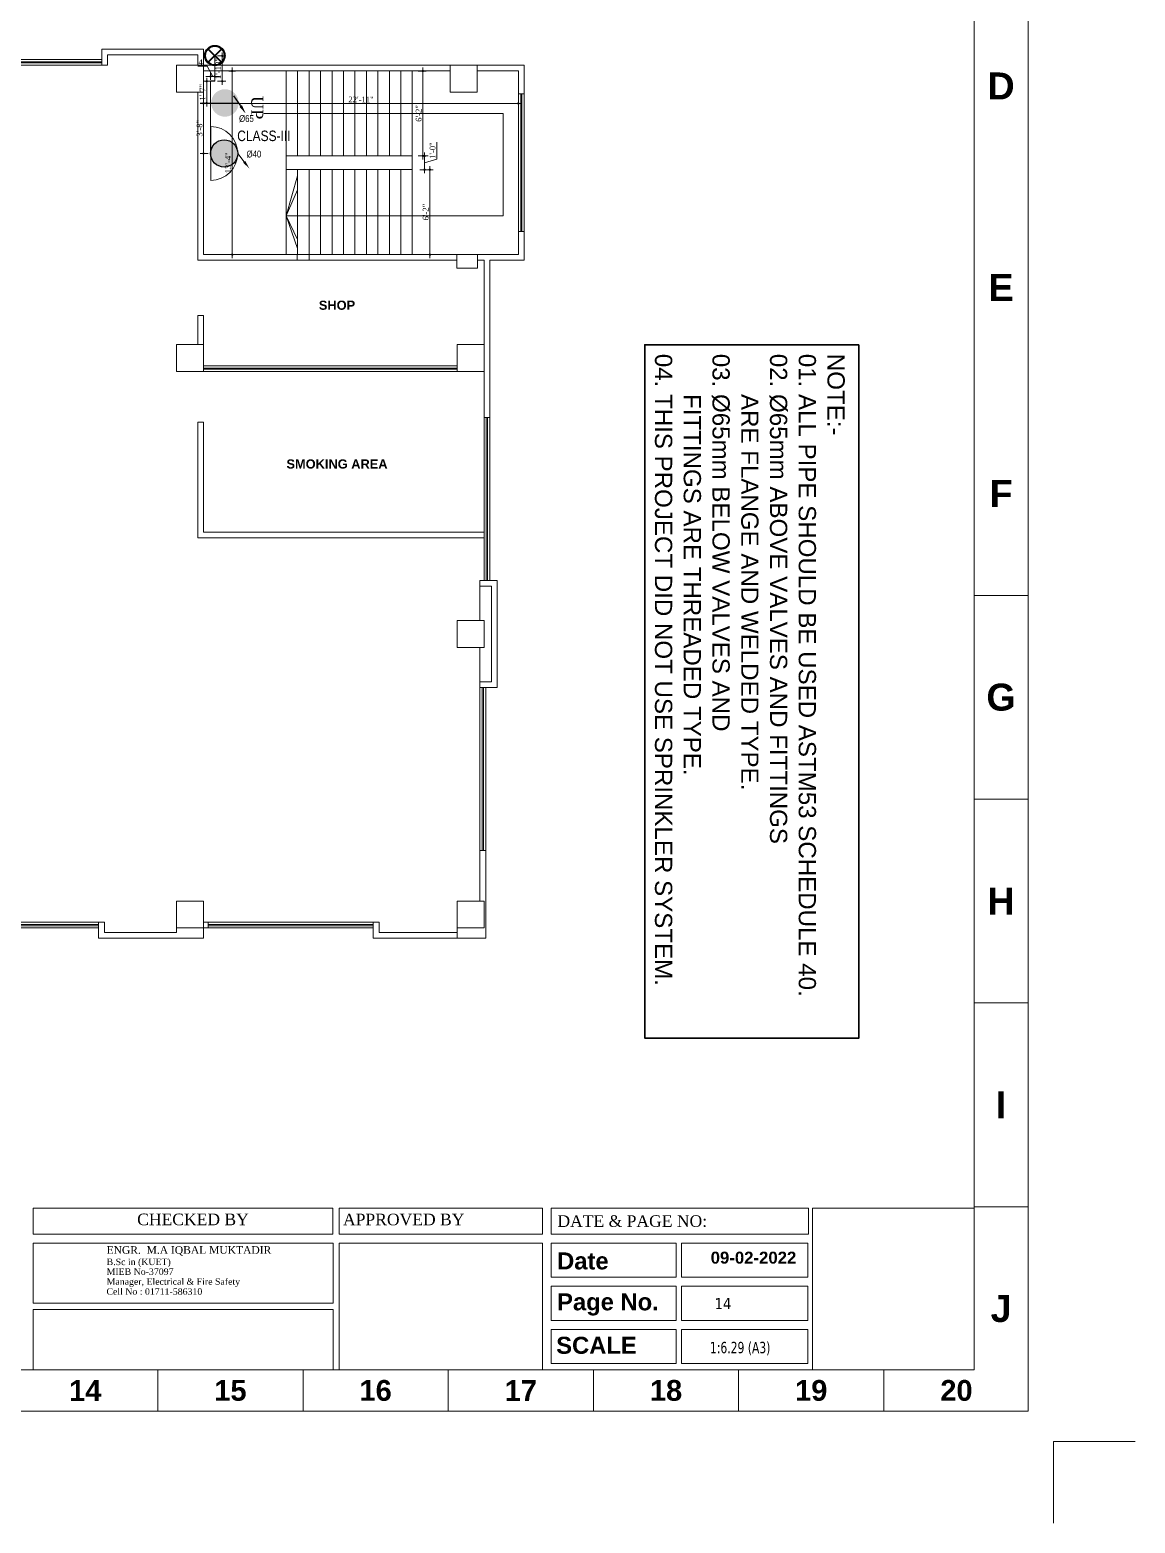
# Model space of a CAD drawing. Header units: inches. Extents: x -98933 to 1585249, y -3352739 to 192771.
# Drawn here: x 39983 to 40947, y 49230 to 50531 of the extents above; entities that cross this region are included whole.
import ezdxf

# ---------------------------------------------------------------- set-up
doc = ezdxf.new("R2010")
doc.units = ezdxf.units.IN
doc.header["$MEASUREMENT"] = 0
doc.header["$PDMODE"] = 35
doc.layers.get('0').update_dxf_attribs({"lineweight": 0})
doc.layers.get('Defpoints').update_dxf_attribs({"lineweight": 0})
for name, color, linetype in [('-TB', 7, 'Continuous'), ('8', 7, 'Continuous'), ('FIREFIGHTING', 241, 'Continuous'), ('sprinkler', 100, 'Continuous'), ('T2', 254, 'Continuous')]:
    doc.layers.add(name, color=color, linetype=linetype)
for name, color, linetype, lineweight in [('COLUMN-2', 102, 'Continuous', 0), ('DIM_WORKING', 7, 'Continuous', 0), ('FF-VALVES', 170, 'Continuous', 18), ('FIRE TEX', 7, 'Continuous', 53), ('FPS- Hose Box', 1, 'Continuous', 25), ('FPS- Landing Valve', 1, 'Continuous', 25), ('Inline', 7, 'Continuous', 0), ('Layer1', 134, 'Continuous', 0), ('NI_TEXT', 144, 'Continuous', 15), ('Outline', 7, 'Continuous', 0), ('Scale', 7, 'Continuous', 0), ('Scale_Text', 7, 'Continuous', 0), ('SHEET', 186, 'Continuous', 35), ('Stair', 171, 'Continuous', 0), ('SYMBLE', 86, 'Continuous', 0), ('TEX', 7, 'Continuous', 0), ('TEXT_TITLEBOX', 7, 'Continuous', 13), ('Titelblk', 7, 'Continuous', 25), ('TITLE', 7, 'Continuous', 20), ('TXT', 7, 'Continuous', 0), ('WALL (I)', 7, 'Continuous', 0)]:
    doc.layers.add(name, color=color, linetype=linetype, lineweight=lineweight)
doc.styles.add('ARCH', font='times.ttf')
doc.styles.add('AREAL', font='arial.ttf')
doc.styles.add('arial narrow', font='tahoma.ttf')
doc.styles.add('MON-01', font='ARIALN.TTF')
doc.styles.add('REG', font='times.ttf')
doc.styles.add('SHT-TEXT-1', font='times.ttf', dxfattribs={"height": 12})
doc.styles.get("Standard").update_dxf_attribs({"font": 'arialbd.ttf', "height": 24})
doc.styles.add('Verdana', font='verdana.ttf')
doc.dimstyles.new('Dim-Pres', dxfattribs={"dimtxt": 5.5, "dimasz": 2, "dimexe": 1.5, "dimexo": 1.5, "dimgap": 1, "dimtad": 3, "dimdec": 0, "dimzin": 3, "dimdsep": 46, "dimlunit": 4, "dimtxsty": 'REG', "dimblk": 'point', "dimcen": 2, "dimclrd": 256, "dimclre": 256, "dimclrt": 7, "dimadec": 0, "dimazin": 0, "dimtfac": 0.75, "dimtdec": 0, "dimtmove": 1, "dimatfit": 3, "dimldrblk": 'point', "dimfxl": 0, "dimtolj": 1, "dimtzin": 0, "dimlwd": -1, "dimlwe": -1, "dimarcsym": 1})

# ---------------------------------------------------------------- blocks, each defined once
blk = doc.blocks.new('dot')
at = {"color": 4}
for p, q in [((-1.5, 0), (1.5, 0)), ((0, 1.5), (0, -1.5))]:
    blk.add_line(p, q, dxfattribs=at)
at = {"color": 6, "const_width": 0.5}
blk.add_lwpolyline([(-0.25, 0, 1), (0.25, 0, 1)], format="xyb", close=True, dxfattribs=at)
blk = doc.blocks.new('point')
blk.add_blockref('dot', (0, 0))
blk = doc.blocks.new('*D360')
at = {"layer": 'Defpoints', "color": 0, "ltscale": 30, "transparency": 16777216}
for p in [(40160.1, 50495.5), (40159.5, 50335.5), (40165.3, 50335.5)]:
    blk.add_point(p, dxfattribs=at)
at = {"layer": 'Layer1', "ltscale": 30, "transparency": 16777216}
for p, q in [((40159.5, 50495.5), (40158, 50495.5)), ((40159.5, 50493.5), (40159.5, 50337.5)), ((40163.5, 50335.5), (40158, 50335.5))]:
    blk.add_line(p, q, dxfattribs=at)
at = {"layer": 'Layer1', "ltscale": 30, "transparency": 16777216, "xscale": 2, "yscale": 2, "zscale": 2}
for p, rotation in [((40159.5, 50495.5), 90), ((40159.5, 50335.5), 270)]:
    blk.add_blockref('point', p, dxfattribs=dict(at, rotation=rotation))
at = {"layer": 'Layer1', "color": 7, "ltscale": 30, "transparency": 16777216, "insert": (40155.9, 50415.5), "char_height": 5, "attachment_point": 5, "rotation": 90, "style": 'REG'}
blk.add_mtext('\\A1;13\'-4"', dxfattribs=at)
blk = doc.blocks.new('*D361')
at = {"layer": 'Defpoints', "color": 0, "ltscale": 30, "transparency": 16777216}
for p in [(40316.5, 50495.5), (40316.5, 50421.5), (40325.7, 50421.5)]:
    blk.add_point(p, dxfattribs=at)
at = {"layer": 'Layer1', "ltscale": 30, "transparency": 16777216}
for p, q in [((40321.7, 50495.5), (40327.2, 50495.5)), ((40325.7, 50493.5), (40325.7, 50423.5)), ((40321.7, 50421.5), (40327.2, 50421.5))]:
    blk.add_line(p, q, dxfattribs=at)
at = {"layer": 'Layer1', "ltscale": 30, "transparency": 16777216, "xscale": 2, "yscale": 2, "zscale": 2}
for p, rotation in [((40325.7, 50495.5), 90), ((40325.7, 50421.5), 270)]:
    blk.add_blockref('point', p, dxfattribs=dict(at, rotation=rotation))
at = {"layer": 'Layer1', "color": 7, "ltscale": 30, "transparency": 16777216, "insert": (40322.1, 50458.5), "char_height": 5, "attachment_point": 5, "rotation": 90, "style": 'REG'}
blk.add_mtext('\\A1;6\'-2"', dxfattribs=at)
blk = doc.blocks.new('*D362')
at = {"layer": 'Defpoints', "color": 0, "ltscale": 30, "transparency": 16777216}
for p in [(40316.5, 50421.5), (40316.5, 50409.5), (40327.2, 50409.5)]:
    blk.add_point(p, dxfattribs=at)
at = {"layer": 'Layer1', "ltscale": 30, "transparency": 16777216}
for p, q in [((40337.8, 50418.7), (40337.8, 50433.6)), ((40323.2, 50421.5), (40328.7, 50421.5)), ((40327.2, 50419.5), (40327.2, 50411.5)), ((40327.2, 50415.5), (40337.8, 50418.7)), ((40323.2, 50409.5), (40328.7, 50409.5))]:
    blk.add_line(p, q, dxfattribs=at)
at = {"layer": 'Layer1', "ltscale": 30, "transparency": 16777216, "xscale": 2, "yscale": 2, "zscale": 2}
for p, rotation in [((40327.2, 50421.5), 90), ((40327.2, 50409.5), 270)]:
    blk.add_blockref('point', p, dxfattribs=dict(at, rotation=rotation))
at = {"layer": 'Layer1', "color": 7, "ltscale": 30, "transparency": 16777216, "insert": (40334.2, 50426.1), "char_height": 5, "attachment_point": 5, "rotation": 90, "style": 'REG'}
blk.add_mtext('\\A1;1\'-0"', dxfattribs=at)
blk = doc.blocks.new('*D363')
at = {"layer": 'Defpoints', "color": 0, "ltscale": 30, "transparency": 16777216}
for p in [(40316.5, 50409.5), (40316.5, 50335.5), (40331.8, 50335.5)]:
    blk.add_point(p, dxfattribs=at)
at = {"layer": 'Layer1', "ltscale": 30, "transparency": 16777216}
for p, q in [((40327.8, 50409.5), (40333.3, 50409.5)), ((40331.8, 50407.5), (40331.8, 50337.5)), ((40327.8, 50335.5), (40333.3, 50335.5))]:
    blk.add_line(p, q, dxfattribs=at)
at = {"layer": 'Layer1', "ltscale": 30, "transparency": 16777216, "xscale": 2, "yscale": 2, "zscale": 2}
for p, rotation in [((40331.8, 50409.5), 90), ((40331.8, 50335.5), 270)]:
    blk.add_blockref('point', p, dxfattribs=dict(at, rotation=rotation))
at = {"layer": 'Layer1', "color": 7, "ltscale": 30, "transparency": 16777216, "insert": (40328.2, 50372.5), "char_height": 5, "attachment_point": 5, "rotation": 90, "style": 'REG'}
blk.add_mtext('\\A1;6\'-2"', dxfattribs=at)
blk = doc.blocks.new('*D364')
at = {"layer": 'Defpoints', "color": 0, "ltscale": 30, "transparency": 16777216}
for p in [(40134.5, 50477), (40409, 50477), (40409, 50467.2)]:
    blk.add_point(p, dxfattribs=at)
at = {"layer": 'Layer1', "ltscale": 30, "transparency": 16777216}
for p, q in [((40134.5, 50471.2), (40134.5, 50465.7)), ((40136.5, 50467.2), (40407, 50467.2)), ((40409, 50471.2), (40409, 50465.7))]:
    blk.add_line(p, q, dxfattribs=at)
at = {"layer": 'Layer1', "ltscale": 30, "transparency": 16777216, "xscale": 2, "yscale": 2, "zscale": 2, "rotation": 180}
blk.add_blockref('point', (40134.5, 50467.2), dxfattribs=at)
at = {"layer": 'Layer1', "ltscale": 30, "transparency": 16777216, "xscale": 2, "yscale": 2, "zscale": 2}
blk.add_blockref('point', (40409, 50467.2), dxfattribs=at)
at = {"layer": 'Layer1', "color": 7, "ltscale": 30, "transparency": 16777216, "insert": (40271.8, 50470.7), "char_height": 5, "attachment_point": 5, "style": 'REG'}
blk.add_mtext('\\A1;22\'-11"', dxfattribs=at)
blk = doc.blocks.new('hkhjhj')
at = {"layer": 'FIRE TEX'}
h = blk.add_hatch(color=1, dxfattribs=at)
h.paths.add_polyline_path([(-254795, 700848, 1), (-254755, 699094, 1)])
h.paths.add_polyline_path([(-254793, 700778, -1), (-254757, 699164, -1)], flags=16)
at = {"layer": 'sprinkler', "color": 1}
for radius in [877, 807]:
    blk.add_circle((-254775, 699971), radius, dxfattribs=at)
at = {"layer": 'T2', "color": 1, "linetype": 'Continuous', "lineweight": 40}
for p, q in [((-255359, 700527), (-254191, 699414)), ((-254196, 700533), (-255354, 699409))]:
    blk.add_line(p, q, dxfattribs=at)
blk = doc.blocks.new('www')
at = {"layer": 'SHEET', "color": 7}
blk.add_lwpolyline([(-53842.73, 39693.39), (-53450.73, 39693.39), (-53450.73, 39572.23), (-53842.73, 39572.23)], close=True, dxfattribs=at)
at = {"layer": 'NI_TEXT', "insert": (-53837.57, 39685.33), "char_height": 9.7537, "width": 1359.5649, "attachment_point": 1, "style": 'AREAL'}
blk.add_mtext('{\\C5;NOTE:-\\C96;\\P\\C0;01. ALL PIPE SHOULD BE USED ASTM53 SCHEDULE 40.\\P02. Ø65mm ABOVE VALVES AND FITTINGS \\P      ARE FLANGE AND WELDED TYPE.\\P03. Ø65mm BELOW VALVES AND \\P      FITTINGS ARE THREADED TYPE.\\P04. THIS PROJECT DID NOT USE SPRINKLER SYSTEM.}', dxfattribs=at)
blk = doc.blocks.new('PAGE')
at = {"layer": 'Inline', "color": 252, "lineweight": 15}
blk.add_lwpolyline([(178051640.63, 22656441.11), (178051640.63, 22657235.79), (178050505.36, 22657235.79), (178050505.36, 22656441.11)], close=True, dxfattribs=at)
at = {"layer": 'Outline', "color": 252, "lineweight": 15}
for p, q in [((178051662.57, 22656424.24), (178051662.57, 22657252.66)), ((178050483.42, 22656424.24), (178051662.57, 22656424.24))]:
    blk.add_line(p, q, dxfattribs=at)
at = {"layer": 'Scale', "color": 252, "lineweight": 9}
for p, q in [((178051640.63, 22656755.67), (178051662.57, 22656755.67)), ((178051640.63, 22656672.88), (178051662.57, 22656672.88)), ((178051640.63, 22656590.1), (178051662.57, 22656590.1)), ((178051640.63, 22656507.32), (178051662.57, 22656507.32)), ((178051640.63, 22656507.32), (178051662.57, 22656507.32)), ((178051640.63, 22656507.32), (178051662.57, 22656507.32)), ((178051308.99, 22656424.24), (178051308.99, 22656441.11)), ((178051367.98, 22656424.24), (178051367.98, 22656441.11)), ((178051426.98, 22656424.24), (178051426.98, 22656441.11)), ((178051485.98, 22656424.24), (178051485.98, 22656441.11)), ((178051544.98, 22656424.24), (178051544.98, 22656441.11)), ((178051603.97, 22656424.24), (178051603.97, 22656441.11))]:
    blk.add_line(p, q, dxfattribs=at)
at = {"layer": 'Scale_Text', "color": 252, "lineweight": 13, "attachment_point": 5}
for s, insert, char_height, width in [('D', (178051651.6, 22656962.62), 10.97, 8.3603), ('E', (178051651.6, 22656880.75), 10.97, 8.3603), ('F', (178051651.6, 22656797.06), 10.97, 8.3603), ('G', (178051651.6, 22656714.27), 10.97, 8.3603), ('H', (178051651.6, 22656631.49), 10.97, 8.3603), ('I', (178051651.6, 22656548.71), 10.97, 8.3603), ('J', (178051651.6, 22656465.93), 10.97, 8.3603), ('14', (178051279.49, 22656432.67), 8.435, 2.5102), ('15', (178051338.49, 22656432.67), 8.435, 2.5102), ('16', (178051397.48, 22656432.67), 8.435, 2.5102), ('17', (178051456.48, 22656432.67), 8.435, 2.5102), ('18', (178051515.48, 22656432.67), 8.435, 2.5102), ('19', (178051574.48, 22656432.67), 8.435, 2.5102), ('20', (178051633.47, 22656432.67), 8.435, 2.5102)]:
    blk.add_mtext(s, dxfattribs=dict(at, insert=insert, char_height=char_height, width=width))
blk = doc.blocks.new('Title')
at = {"layer": 'Defpoints', "color": 1, "ltscale": 10}
blk.add_lwpolyline([(-98623, -88042.4), (-98623, -87942.4), (-98523, -87942.4)], dxfattribs=at)
at = {"layer": 'Titelblk', "color": 3, "linetype": 'Continuous', "lineweight": 0, "xscale": 3.014611567961765, "yscale": 3.014611567959946, "zscale": 3.014611567966516}
blk.add_blockref('PAGE', (-536855255.8, -68388224), dxfattribs=at)
blk = doc.blocks.new('FPS- Hose Box')
at = {"layer": 'FPS- Hose Box'}
blk.add_hatch(color=1, dxfattribs=at).paths.add_polyline_path([(-4357.16, -12025.03, -1), (-4357.15, -12009.48, -1)])
at = {"layer": 'FPS- Hose Box', "color": 1, "lineweight": 0}
blk.add_line((-4349.44, -12001.7), (-4349.45, -12032.6), dxfattribs=at)
blk.add_line((-4349.44, -12001.7), (-4349.45, -12032.6), dxfattribs=at)
at = {"layer": 'FPS- Hose Box', "color": 1, "lineweight": 0, "ltscale": 10}
blk.add_lwpolyline([(-4368.62, -12012.36), (-4364.89, -12017.15)], dxfattribs=at)
at = {"layer": 'FPS- Hose Box', "color": 1}
blk.add_circle((-4357.12, -12017.15), 7.77, dxfattribs=at)
at = {"layer": 'FPS- Hose Box', "color": 1, "lineweight": 0}
blk.add_arc((-4349.44, -12017.15), 15.45, 89.98105, 269.98105, dxfattribs=at)
at = {"layer": 'FPS- Hose Box', "color": 1, "lineweight": 0, "ltscale": 10}
blk.add_solid([(-4368, -12011.87), (-4371.56, -12008.59), (-4369.25, -12012.85)], dxfattribs=at)
blk = doc.blocks.new('FPS- Landing Valve')
at = {"layer": 'FPS- Landing Valve'}
blk.add_hatch(color=256, dxfattribs=at).paths.add_polyline_path([(-4327.92, -11820.59, -1), (-4339.41, -11820.59, -1)])
blk.add_line((-4327.05, -11821.85), (-4330, -11817.59), dxfattribs=at)
blk.add_solid([(-4326.52, -11821.51), (-4324.99, -11825.03), (-4327.58, -11822.19)], dxfattribs=at)
blk = doc.blocks.new('hdfhd')
at = {"layer": 'Layer1', "color": 1, "ltscale": 30}
blk.add_line((-2320.6, 15302), (-2296.7, 15302), dxfattribs=at)
at = {"layer": '8', "color": 7, "lineweight": -3, "xscale": 2.086180364509346, "yscale": 2.086180365164182, "zscale": 2.086180366006654}
blk.add_blockref('FPS- Landing Valve', (6732.7, 39962.1), dxfattribs=at)
blk = doc.blocks.new('*D831')
at = {"layer": 'Defpoints', "color": 0, "ltscale": 30, "transparency": 16777216}
for p in [(40144.3, 50508.7), (40144.3, 50486.6), (40150.8, 50486.6)]:
    blk.add_point(p, dxfattribs=at)
at = {"layer": 'Layer1', "ltscale": 30, "transparency": 16777216}
for p, q in [((40146.8, 50508.7), (40152.3, 50508.7)), ((40150.8, 50506.7), (40150.8, 50488.6)), ((40146.8, 50486.6), (40152.3, 50486.6))]:
    blk.add_line(p, q, dxfattribs=at)
at = {"layer": 'Layer1', "ltscale": 30, "transparency": 16777216, "xscale": 2, "yscale": 2, "zscale": 2}
for p, rotation in [((40150.8, 50508.7), 90), ((40150.8, 50486.6), 270)]:
    blk.add_blockref('point', p, dxfattribs=dict(at, rotation=rotation))
at = {"layer": 'Layer1', "color": 7, "ltscale": 30, "transparency": 16777216, "insert": (40147.3, 50497.6), "char_height": 5, "attachment_point": 5, "rotation": 90, "style": 'REG'}
blk.add_mtext('\\A1;1\'-10"', dxfattribs=at)
blk = doc.blocks.new('*D832')
at = {"layer": 'Defpoints', "color": 0, "ltscale": 30, "transparency": 16777216}
for p in [(40140.6, 50490.8), (40140.6, 50486.6), (40144.3, 50486.6)]:
    blk.add_point(p, dxfattribs=at)
at = {"layer": 'Layer1', "ltscale": 30, "transparency": 16777216}
for p, q in [((40137.6, 50499.8), (40129.5, 50499.8)), ((40138.6, 50490.8), (40136.6, 50490.8)), ((40142.5, 50490.8), (40137.6, 50499.8)), ((40140.6, 50488.1), (40140.6, 50492.3)), ((40144.3, 50490.8), (40140.6, 50490.8)), ((40144.3, 50490.8), (40140.6, 50490.8)), ((40144.3, 50488.1), (40144.3, 50492.3)), ((40146.3, 50490.8), (40148.3, 50490.8))]:
    blk.add_line(p, q, dxfattribs=at)
at = {"layer": 'Layer1', "ltscale": 30, "transparency": 16777216, "xscale": 2, "yscale": 2, "zscale": 2}
blk.add_blockref('point', (40140.6, 50490.8), dxfattribs=at)
at = {"layer": 'Layer1', "ltscale": 30, "transparency": 16777216, "xscale": 2, "yscale": 2, "zscale": 2, "rotation": 180}
blk.add_blockref('point', (40144.3, 50490.8), dxfattribs=at)
at = {"layer": 'Layer1', "color": 7, "ltscale": 30, "transparency": 16777216, "insert": (40133.5, 50503.3), "char_height": 5, "attachment_point": 5, "style": 'REG'}
blk.add_mtext('\\A1;4"', dxfattribs=at)
blk = doc.blocks.new('*D833')
at = {"layer": 'Defpoints', "color": 0, "ltscale": 30, "transparency": 16777216}
for p in [(40140.6, 50486.6), (40137.3, 50467.5), (40140.6, 50467.5)]:
    blk.add_point(p, dxfattribs=at)
at = {"layer": 'Layer1', "ltscale": 30, "transparency": 16777216}
for p, q in [((40139.1, 50486.6), (40135.8, 50486.6)), ((40137.3, 50484.6), (40137.3, 50469.5)), ((40139.1, 50467.5), (40135.8, 50467.5))]:
    blk.add_line(p, q, dxfattribs=at)
at = {"layer": 'Layer1', "ltscale": 30, "transparency": 16777216, "xscale": 2, "yscale": 2, "zscale": 2}
for p, rotation in [((40137.3, 50486.6), 90), ((40137.3, 50467.5), 270)]:
    blk.add_blockref('point', p, dxfattribs=dict(at, rotation=rotation))
at = {"layer": 'Layer1', "color": 7, "ltscale": 30, "transparency": 16777216, "insert": (40133.7, 50477), "char_height": 5, "attachment_point": 5, "rotation": 90, "style": 'REG'}
blk.add_mtext('\\A1;1\'-7"', dxfattribs=at)
blk = doc.blocks.new('*D830')
at = {"layer": 'Defpoints', "color": 0, "ltscale": 30, "transparency": 16777216}
for p in [(40140.6, 50467.5), (40134.5, 50423.6), (40140.7, 50423.6)]:
    blk.add_point(p, dxfattribs=at)
at = {"layer": 'Layer1', "ltscale": 30, "transparency": 16777216}
for p, q in [((40138.5, 50467.5), (40133, 50467.5)), ((40134.5, 50465.5), (40134.5, 50425.6)), ((40138.5, 50423.6), (40133, 50423.6))]:
    blk.add_line(p, q, dxfattribs=at)
at = {"layer": 'Layer1', "ltscale": 30, "transparency": 16777216, "xscale": 2, "yscale": 2, "zscale": 2}
for p, rotation in [((40134.5, 50467.5), 90), ((40134.5, 50423.6), 270)]:
    blk.add_blockref('point', p, dxfattribs=dict(at, rotation=rotation))
at = {"layer": 'Layer1', "color": 7, "ltscale": 30, "transparency": 16777216, "insert": (40131, 50445.6), "char_height": 5, "attachment_point": 5, "rotation": 90, "style": 'REG'}
blk.add_mtext('\\A1;3\'-8"', dxfattribs=at)

msp = doc.modelspace()

# ---------------------------------------------------------------- linework, layer by layer
at = {"layer": 'COLUMN-2', "color": 7}
for points in [[(40134.51, 50500.54), (40111.01, 50500.54), (40111.01, 50477.04), (40134.51, 50477.04)], [(40349.51, 50500.54), (40373.01, 50500.54), (40373.01, 50477.04), (40349.51, 50477.04)], [(40134.51, 50233.54), (40111.01, 50233.54), (40111.01, 50257.04), (40134.51, 50257.04)], [(40355.51, 50233.54), (40379.01, 50233.54), (40379.01, 50257.04), (40355.51, 50257.04)]]:
    msp.add_lwpolyline(points, close=True, dxfattribs=at)
msp.add_lwpolyline([(40373.26, 50335.54), (40355.26, 50335.54), (40355.26, 50323.54), (40373.26, 50323.54), (40373.26, 50335.54)], dxfattribs=at)
at = {"layer": 'DIM_WORKING', "color": 7, "ltscale": 30}
for p, q in [((40409.01, 50475.54), (40414.01, 50475.54)), ((40409.01, 50355.54), (40414.01, 50355.54)), ((40134.51, 50235.54), (40134.51, 50233.54)), ((40129.51, 50189.54), (40129.51, 50088.46)), ((40134.51, 50189.54), (40134.51, 50093.46))]:
    msp.add_line(p, q, dxfattribs=at)
for points in [[(40129.51, 50500.54), (40129.51, 50509.54)], [(40134.51, 50500.54), (40134.51, 50514.54)]]:
    msp.add_lwpolyline(points, dxfattribs=at)
at = {"layer": 'Layer1', "color": 1, "ltscale": 30}
for p, q in [((40144.33, 50508.72), (40144.33, 50486.57)), ((40140.63, 50467.48), (40140.63, 50486.57)), ((40140.63, 50467.48), (40140.66, 50423.64))]:
    msp.add_line(p, q, dxfattribs=at)
at = {"layer": 'Layer1', "color": 1, "lineweight": 30, "ltscale": 30}
msp.add_line((40144.33, 50486.57), (40140.63, 50486.57), dxfattribs=at)
at = {"layer": 'Stair', "color": 7, "ltscale": 30}
for p, q in [((40206.51, 50421.54), (40206.51, 50495.54)), ((40216.51, 50421.54), (40216.51, 50495.54)), ((40226.51, 50421.54), (40226.51, 50495.54)), ((40236.51, 50421.54), (40236.51, 50495.54)), ((40246.51, 50421.54), (40246.51, 50495.54)), ((40256.51, 50421.54), (40256.51, 50495.54)), ((40266.51, 50421.54), (40266.51, 50495.54)), ((40276.51, 50421.54), (40276.51, 50495.54)), ((40286.51, 50421.54), (40286.51, 50495.54)), ((40296.51, 50421.54), (40296.51, 50495.54)), ((40306.51, 50421.54), (40306.51, 50495.54)), ((40316.51, 50421.54), (40316.51, 50495.54)), ((40409.01, 50475.54), (40409.01, 50355.54)), ((40411.01, 50475.54), (40411.01, 50355.54)), ((40412.01, 50475.54), (40412.01, 50355.54)), ((40414.01, 50475.54), (40414.01, 50355.54)), ((40206.51, 50335.54), (40206.51, 50409.54)), ((40216.51, 50335.54), (40216.51, 50409.54)), ((40226.51, 50330.54), (40226.51, 50409.54)), ((40236.51, 50335.54), (40236.51, 50409.54)), ((40246.51, 50335.54), (40246.51, 50409.54)), ((40256.51, 50335.54), (40256.51, 50409.54)), ((40266.51, 50335.54), (40266.51, 50409.54)), ((40276.51, 50335.54), (40276.51, 50409.54)), ((40286.51, 50335.54), (40286.51, 50409.54)), ((40296.51, 50335.54), (40296.51, 50409.54)), ((40306.51, 50335.54), (40306.51, 50409.54)), ((40316.51, 50335.54), (40316.51, 50409.54))]:
    msp.add_line(p, q, dxfattribs=at)
msp.add_lwpolyline([(40316.51, 50421.54), (40316.51, 50409.54), (40206.51, 50409.54), (40206.51, 50421.54)], close=True, dxfattribs=at)
at = {"layer": 'SYMBLE', "color": 7, "ltscale": 30}
for points in [[(40187.17, 50458.54), (40395.79, 50458.54), (40395.79, 50369.22), (40206.51, 50369.22), (40216.51, 50404.18), (40216.51, 50391.85), (40206.51, 50369.22), (40216.51, 50340.71), (40216.51, 50348.53), (40206.51, 50369.22)], [(40134.51, 50238.54), (40355.51, 50238.54)], [(40134.51, 50236.54), (40355.51, 50236.54)], [(40134.51, 50235.54), (40355.51, 50235.54)], [(40134.51, 50233.54), (40355.51, 50233.54)]]:
    msp.add_lwpolyline(points, dxfattribs=at)
at = {"layer": 'TEXT_TITLEBOX'}
for p, q in [((39985.82, 49481.77), (39985.82, 49504.44)), ((39985.82, 49504.44), (40247.36, 49504.44)), ((40247.36, 49504.44), (40247.36, 49481.77)), ((40252.73, 49481.77), (40252.73, 49504.44)), ((40252.73, 49504.44), (40429.93, 49504.44)), ((40429.93, 49504.44), (40429.93, 49481.77)), ((40437.53, 49481.77), (40437.53, 49504.44)), ((40437.53, 49504.44), (40661.93, 49504.44)), ((40661.93, 49504.44), (40661.93, 49481.77)), ((40665.26, 49363.47), (40665.26, 49504.44)), ((40665.26, 49504.44), (40806.22, 49504.44)), ((40806.22, 49504.44), (40806.22, 49363.47)), ((40247.36, 49481.77), (39985.82, 49481.77)), ((40429.93, 49481.77), (40252.73, 49481.77)), ((40661.93, 49481.77), (40437.53, 49481.77)), ((39985.91, 49421.46), (39985.91, 49473.81)), ((39985.91, 49473.81), (40247.44, 49473.81)), ((40247.44, 49473.81), (40247.44, 49421.46)), ((40252.73, 49363.47), (40252.73, 49473.81)), ((40252.73, 49473.81), (40429.93, 49473.81)), ((40429.93, 49473.81), (40429.93, 49363.47)), ((40437.53, 49444.13), (40437.53, 49473.81)), ((40437.53, 49473.81), (40546.63, 49473.81)), ((40546.63, 49473.81), (40546.63, 49444.13)), ((40551.27, 49444.13), (40551.27, 49473.81)), ((40551.27, 49473.81), (40661.35, 49473.81)), ((40661.35, 49473.81), (40661.35, 49444.13)), ((40546.63, 49444.13), (40437.53, 49444.13)), ((40437.53, 49406.49), (40437.53, 49436.18)), ((40437.53, 49436.18), (40546.63, 49436.18)), ((40546.63, 49436.18), (40546.63, 49406.49)), ((40661.35, 49444.13), (40551.27, 49444.13)), ((40551.27, 49406.49), (40551.27, 49436.18)), ((40551.27, 49436.18), (40661.35, 49436.18)), ((40661.35, 49436.18), (40661.35, 49406.49)), ((40247.44, 49421.46), (39985.91, 49421.46)), ((39985.91, 49363.47), (39985.91, 49415.83)), ((39985.91, 49415.83), (40247.44, 49415.83)), ((40247.44, 49415.83), (40247.44, 49363.47)), ((40546.63, 49406.49), (40437.53, 49406.49)), ((40437.53, 49368.85), (40437.53, 49398.54)), ((40437.53, 49398.54), (40546.63, 49398.54)), ((40546.63, 49398.54), (40546.63, 49368.85)), ((40661.35, 49406.49), (40551.27, 49406.49)), ((40551.27, 49368.85), (40551.27, 49398.54)), ((40551.27, 49398.54), (40661.35, 49398.54)), ((40661.35, 49398.54), (40661.35, 49368.85)), ((40247.44, 49363.47), (39985.91, 49363.47)), ((40429.93, 49363.47), (40252.73, 49363.47)), ((40546.63, 49368.85), (40437.53, 49368.85)), ((40661.35, 49368.85), (40551.27, 49368.85)), ((40806.22, 49363.47), (40665.26, 49363.47))]:
    msp.add_line(p, q, dxfattribs=at)
at = {"layer": 'WALL (I)', "color": 7, "ltscale": 30}
for p, q in [((39901.76, 50505.54), (40045.76, 50505.54)), ((39901.76, 50503.54), (40045.76, 50503.54)), ((40134.51, 50514.54), (40045.76, 50514.54)), ((40045.76, 50514.54), (40045.76, 50500.54)), ((40129.51, 50509.54), (40050.76, 50509.54)), ((40050.76, 50509.54), (40050.76, 50500.54)), ((39901.76, 50502.54), (40045.76, 50502.54)), ((39901.76, 50500.54), (40045.76, 50500.54)), ((40045.76, 50500.54), (40050.76, 50500.54)), ((40134.51, 50500.54), (40349.51, 50500.54)), ((40134.51, 50495.54), (40349.51, 50495.54)), ((40373.01, 50500.54), (40414.01, 50500.54)), ((40373.01, 50495.54), (40409.01, 50495.54)), ((40409.01, 50475.54), (40409.01, 50495.54)), ((40414.01, 50475.54), (40414.01, 50500.54)), ((40129.51, 50330.54), (40129.51, 50477.04)), ((40134.51, 50335.54), (40134.51, 50477.04)), ((40409.01, 50335.54), (40409.01, 50355.54)), ((40414.01, 50330.54), (40414.01, 50355.54)), ((40134.51, 50335.54), (40409.01, 50335.54)), ((40216.01, 50335.54), (40216.01, 50330.54)), ((40129.51, 50330.54), (40355.26, 50330.54)), ((40373.26, 50330.54), (40379.01, 50330.54)), ((40379.01, 50193.54), (40379.01, 50330.54)), ((40384.01, 50193.54), (40384.01, 50330.54)), ((40384.01, 50330.54), (40414.01, 50330.54)), ((40129.51, 50282.54), (40134.51, 50282.54)), ((40129.51, 50257.04), (40129.51, 50282.54)), ((40134.51, 50257.04), (40134.51, 50282.54)), ((40373.01, 50233.54), (40375.51, 50233.54)), ((40379.01, 50193.54), (40379.01, 50051.54)), ((40379.01, 50193.54), (40384.01, 50193.54)), ((40381.01, 50193.54), (40381.01, 50051.54)), ((40382.01, 50193.54), (40382.01, 50051.54)), ((40384.01, 50193.54), (40384.01, 50051.54)), ((40390.51, 50051.54), (40375.51, 50051.54)), ((40375.51, 50051.54), (40375.51, 50046.54)), ((40390.51, 49993.04), (40390.51, 50051.54)), ((40385.51, 50046.54), (40375.51, 50046.54)), ((40383.01, 50046.54), (40385.51, 50046.54)), ((40385.51, 49993.04), (40385.51, 50046.54)), ((40385.51, 49993.04), (40385.51, 49963.04)), ((40390.51, 49993.04), (40390.51, 49958.04)), ((40385.51, 49963.04), (40375.51, 49963.04)), ((40375.51, 49958.04), (40375.51, 49963.04)), ((40375.51, 49816.04), (40375.51, 49958.04)), ((40390.51, 49958.04), (40375.51, 49958.04)), ((40377.51, 49816.04), (40377.51, 49958.04)), ((40378.51, 49816.04), (40378.51, 49958.04)), ((40380.51, 49816.04), (40380.51, 49958.04)), ((40383.01, 49963.04), (40385.51, 49963.04)), ((40375.51, 49816.04), (40380.51, 49816.04)), ((40375.51, 49816.04), (40375.51, 49772.04)), ((40380.51, 49739.54), (40380.51, 49816.04)), ((40373.01, 49772.04), (40375.51, 49772.04)), ((40375.51, 49772.04), (40375.51, 49772.04)), ((39899.01, 49753.54), (40043.01, 49753.54)), ((39899.01, 49751.54), (40043.01, 49751.54)), ((39899.01, 49750.54), (40043.01, 49750.54)), ((39899.01, 49748.54), (40043.01, 49748.54)), ((40043.01, 49739.54), (40043.01, 49753.54)), ((40043.01, 49753.54), (40048.01, 49753.54)), ((40048.01, 49744.54), (40048.01, 49753.54)), ((40111.01, 49748.54), (40111.01, 49744.54)), ((40134.51, 49753.54), (40138.51, 49753.54)), ((40134.51, 49753.54), (40134.51, 49739.54)), ((40138.51, 49748.54), (40134.51, 49748.54)), ((40138.51, 49753.54), (40282.51, 49753.54)), ((40138.51, 49753.54), (40138.51, 49748.54)), ((40138.51, 49751.54), (40282.51, 49751.54)), ((40138.51, 49750.54), (40282.51, 49750.54)), ((40138.51, 49748.54), (40282.51, 49748.54)), ((40282.51, 49739.54), (40282.51, 49753.54)), ((40282.51, 49753.54), (40287.51, 49753.54)), ((40287.51, 49744.54), (40287.51, 49753.54)), ((40355.51, 49748.54), (40355.51, 49739.54)), ((40134.51, 49739.54), (40043.01, 49739.54)), ((40111.01, 49744.54), (40048.01, 49744.54)), ((40380.51, 49739.54), (40282.51, 49739.54)), ((40355.51, 49744.54), (40287.51, 49744.54))]:
    msp.add_line(p, q, dxfattribs=at)
for points in [[(40129.51, 50189.54), (40134.51, 50189.54)], [(40129.51, 50088.46), (40379.01, 50088.46)], [(40134.51, 50093.46), (40379.01, 50093.46)], [(40375.51, 50046.54), (40375.51, 50016.54)], [(40375.51, 49993.04), (40375.51, 49963.04)]]:
    msp.add_lwpolyline(points, dxfattribs=at)
for points in [[(40355.51, 50016.54), (40379.01, 50016.54), (40379.01, 49993.04), (40355.51, 49993.04)], [(40134.51, 49748.54), (40111.01, 49748.54), (40111.01, 49772.04), (40134.51, 49772.04)], [(40355.51, 49748.54), (40379.01, 49748.54), (40379.01, 49772.04), (40355.51, 49772.04)]]:
    msp.add_lwpolyline(points, close=True, dxfattribs=at)

# ---------------------------------------------------------------- block references
at = {"layer": '8', "color": 7, "lineweight": -3, "xscale": 1.519732701941393, "yscale": 1.519732702421607, "zscale": 1.519732703030305, "rotation": 180}
msp.add_blockref('FPS- Hose Box', (33530.81, 32160.78), dxfattribs=at)
at = {"layer": 'FIREFIGHTING', "color": 201, "xscale": 1.541805160435615, "yscale": 1.541805160435615, "zscale": 1.541805160450333, "rotation": 270}
msp.add_blockref('www', (-20493.55, -32758.05), dxfattribs=at)
at = {"layer": 'Layer1', "color": 1}
msp.add_blockref('hdfhd', (42461.23, 35165.44), dxfattribs=at)
at = {"layer": 'T2', "color": 7, "linetype": 'Continuous', "lineweight": 5, "xscale": 0.0100800000000163, "yscale": 0.0100800000000163, "zscale": 0.0100800000000163}
msp.add_blockref('hkhjhj', (42712.48, 43453.26), dxfattribs=at)
at = {"layer": 'TITLE', "xscale": 0.7117836411125609, "yscale": 0.7117836411125609, "zscale": 0.7117836352222188}
msp.add_blockref('Title', (111073.72, 111896.87), dxfattribs=at)

# ---------------------------------------------------------------- texts
at = {"layer": '-TB', "lineweight": 0, "insert": (40580.09, 49425.96), "char_height": 9.65, "width": 34.2122, "attachment_point": 1, "style": 'arial narrow'}
msp.add_mtext('14', dxfattribs=at)
at = {"layer": 'FF-VALVES', "color": 7, "style": 'arial narrow', "width": 0.8}
msp.add_text('1:6.29 (A3)', height=9.937, dxfattribs=at).set_placement((40576, 49377.85))
at = {"layer": 'SYMBLE', "color": 7, "ltscale": 30, "insert": (40186.62, 50473.74), "char_height": 10.56, "width": 17.4246, "attachment_point": 1, "rotation": 270, "style": 'ARCH'}
msp.add_mtext('UP', dxfattribs=at)
at = {"layer": 'TEX', "color": 7, "lineweight": 0, "ltscale": 5, "transparency": 33554687, "char_height": 8, "width": 99.062, "attachment_point": 8, "style": 'Verdana'}
for s, insert in [('{\\fArial|b1|i0|c0|p34;\\C5;SHOP}', (40250.85, 50287.24)), ('{\\fArial|b1|i0|c0|p34;\\C5;SMOKING AREA}', (40250.85, 50148.86))]:
    msp.add_mtext(s, dxfattribs=dict(at, insert=insert))
at = {"layer": 'TEXT_TITLEBOX', "lineweight": 25, "style": 'SHT-TEXT-1'}
for s, height, p in [('CHECKED BY', 10.131, (40076.62, 49489.43)), ('APPROVED BY', 10.1308, (40256.08, 49489.37)), ('DATE & PAGE NO:', 10.1308, (40443.03, 49487.98)), ('ENGR.  M.A IQBAL MUKTADIR', 6.6584, (40049.96, 49464.55)), ('B.Sc in (KUET)', 5.6739, (40050.02, 49454.66)), ('MIEB No-37097', 5.6739, (40050.02, 49446.14)), ('Manager, Electrical & Fire Safety', 5.6739, (40050.02, 49437.48)), ('Cell No : 01711-586310', 5.6739, (40049.86, 49428.83))]:
    msp.add_text(s, height=height, dxfattribs=at).set_placement(p)
at = {"layer": 'TEXT_TITLEBOX', "lineweight": 25}
for s, height, p in [('Date', 14.829, (40442.74, 49450.92)), ('09-02-2022', 10.451, (40576.61, 49455.93)), ('Page No.', 14.829, (40442.75, 49415.23))]:
    msp.add_text(s, height=height, dxfattribs=at).set_placement(p)
at = {"layer": 'TEXT_TITLEBOX', "color": 1, "lineweight": 25}
msp.add_text('SCALE', height=14.829, dxfattribs=at).set_placement((40441.97, 49377.36))
at = {"layer": 'TXT', "color": 7, "lineweight": -2, "style": 'MON-01'}
for s, height, p in [('%%C65', 5.94, (40165.48, 50451.11)), ('CLASS-III', 9.13, (40163.86, 50434.44)), ('%%C40', 5.94, (40171.96, 50420.17))]:
    msp.add_text(s, height=height, dxfattribs=at).set_placement(p)

# ---------------------------------------------------------------- dimensions: what is measured, and where the dimension line sits
at = {"layer": 'Layer1', "color": 1, "ltscale": 30}
dim = msp.add_linear_dim(base=(40140.63, 50490.84), p1=(40144.33, 50486.57), p2=(40140.63, 50486.57), dimstyle='Dim-Pres', override={"dimtxt": 5, "dimfxl": 4, "dimfxlon": 1}, dxfattribs=at)
dim.commit()
dim.dimension.update_dxf_attribs({"geometry": '*D832', "text_midpoint": (40136.59, 50499.84), "dimtype": 160})
for base, p1, p2, picture, middle in [((40150.8, 50486.57), (40144.33, 50508.72), (40144.33, 50486.57), '*D831', (40147.26, 50497.64)), ((40137.26, 50467.48), (40140.63, 50486.57), (40140.63, 50467.48), '*D833', (40133.71, 50477.02)), ((40134.51, 50423.63), (40140.63, 50467.48), (40140.66, 50423.63), '*D830', (40130.97, 50445.56))]:
    dim = msp.add_linear_dim(base=base, p1=p1, p2=p2, angle=90, dimstyle='Dim-Pres', override={"dimtxt": 5, "dimfxl": 4, "dimfxlon": 1}, dxfattribs=at)
    dim.commit()
    dim.dimension.update_dxf_attribs({"geometry": picture, "text_midpoint": middle})
at = {"layer": 'Layer1', "ltscale": 30}
for base, p1, p2, picture, middle in [((40159.48, 50335.54), (40160.07, 50495.54), (40165.33, 50335.54), '*D360', (40155.93, 50415.54)), ((40325.69, 50421.54), (40316.51, 50495.54), (40316.51, 50421.54), '*D361', (40322.15, 50458.54)), ((40327.16, 50409.54), (40316.51, 50421.54), (40316.51, 50409.54), '*D362', (40334.24, 50419.73)), ((40331.78, 50335.54), (40316.51, 50409.54), (40316.51, 50335.54), '*D363', (40328.24, 50372.54))]:
    dim = msp.add_linear_dim(base=base, p1=p1, p2=p2, angle=90, dimstyle='Dim-Pres', override={"dimtxt": 5, "dimfxl": 4, "dimfxlon": 1}, dxfattribs=at)
    dim.commit()
    dim.dimension.update_dxf_attribs({"geometry": picture, "text_midpoint": middle})
dim = msp.add_linear_dim(base=(40409.0108631, 50467.21441868), p1=(40134.5108631, 50477.0438666), p2=(40409.0108631, 50477.0438666), dimstyle='Dim-Pres', override={"dimtxt": 5, "dimfxl": 4, "dimfxlon": 1}, dxfattribs=at)
dim.commit()
dim.dimension.update_dxf_attribs({"geometry": '*D364', "text_midpoint": (40271.7608631, 50470.71441868)})

doc.saveas('drawing.dxf')
